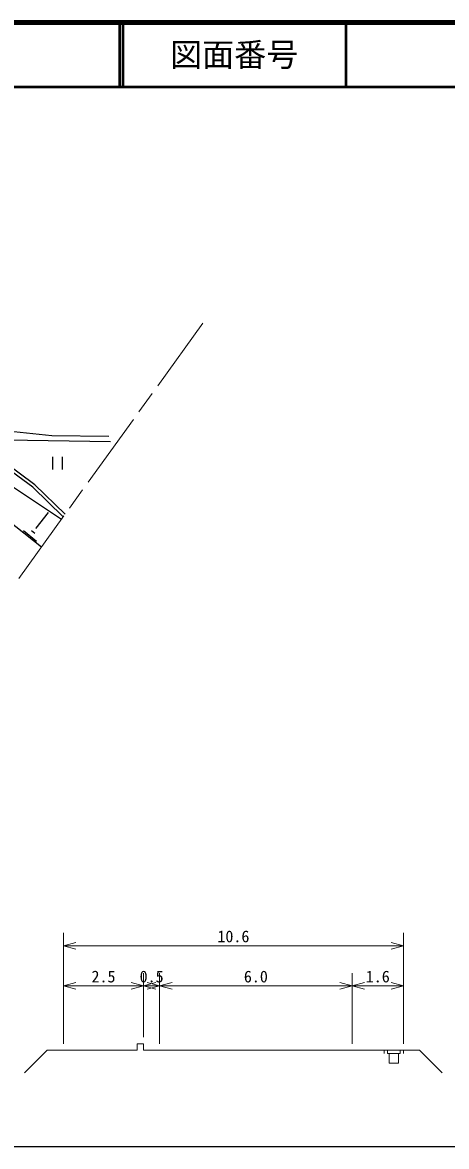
# Model space of a CAD drawing. Units: millimetres, scale not verified, with parts at other scales. Extents: x 40000 to 680000, y 20000 to 380000.
# Drawn here: x 493624 to 559718, y 205000 to 380000 of the extents above; entities that cross this region are included whole.
import ezdxf
from ezdxf.enums import TextEntityAlignment as Align

# ---------------------------------------------------------------- set-up
doc = ezdxf.new("R2010")
doc.units = ezdxf.units.MM
doc.header["$LTSCALE"] = 1000
doc.linetypes.add('CHAIN', pattern=[18.5, 12, -1.5, 3.5, -1.5])
for name, color, linetype, lineweight in [('M-BGD', 7, 'Continuous', 25), ('M-BMK', 2, 'CHAIN', 13), ('M-STR-HTXT', 7, 'Continuous', 13), ('M-TTL', 2, 'Continuous', 140), ('M-TTL-BAND', 7, 'Continuous', 25), ('M-TTL-LINE', 7, 'Continuous', 50)]:
    doc.layers.add(name, color=color, linetype=linetype, lineweight=lineweight)
doc.layers.add('M-TTL-TXT', color=7, linetype='Continuous')
doc.styles.add('ＭＳ ゴシック', font='')
doc.styles.get('ＭＳ ゴシック').set_extended_font_data('MS Gothic')

msp = doc.modelspace()

# ---------------------------------------------------------------- linework, layer by layer
at = {"layer": 'M-BGD'}
for p, q in [((491189, 315044), (507359, 314780)), ((498200, 315647), (491302, 316363)), ((507095, 315534), (498200, 315647)), ((495573, 308020), (490656, 311650)), ((498322, 312385), (498322, 310385)), ((499822, 312385), (499822, 310385)), ((488961, 309818), (499724, 302691)), ((495249, 307638), (490359, 311248)), ((500275, 303454), (495573, 308020)), ((499979, 303044), (495249, 307638)), ((496570, 298320), (489766, 303642)), ((495769, 301268), (497666, 303693)), ((495834, 301217), (495704, 301318)), ((495833, 299214), (493761, 300835)), ((495542, 300444), (495024, 300849))]:
    msp.add_line(p, q, dxfattribs=at)
at = {"layer": 'M-BMK'}
msp.add_line((521733, 333186), (487306, 285484), dxfattribs=at)
at = {"layer": 'M-STR-HTXT'}
for p, q in [((500000, 221000), (500000, 238250)), ((553000, 221000), (553000, 238250)), ((501932, 236768), (500000, 236250)), ((500000, 236250), (553000, 236250)), ((500000, 236250), (501932, 235732)), ((553000, 236250), (551068, 236768)), ((551068, 235732), (553000, 236250)), ((512500, 222000), (512500, 232000)), ((515000, 221000), (515000, 232000)), ((545000, 221000), (545000, 232000)), ((501932, 230518), (500000, 230000)), ((500000, 230000), (512500, 230000)), ((500000, 230000), (501932, 229482)), ((512500, 230000), (510568, 230518)), ((510568, 229482), (512500, 230000)), ((514432, 230518), (512500, 230000)), ((512500, 230000), (515000, 230000)), ((512500, 230000), (514432, 229482)), ((515000, 230000), (513068, 230518)), ((513068, 229482), (515000, 230000)), ((516932, 230518), (515000, 230000)), ((515000, 230000), (545000, 230000)), ((515000, 230000), (516932, 229482)), ((545000, 230000), (543068, 230518)), ((543068, 229482), (545000, 230000)), ((546932, 230518), (545000, 230000)), ((545000, 230000), (553000, 230000)), ((545000, 230000), (546932, 229482)), ((553000, 230000), (551068, 230518)), ((551068, 229482), (553000, 230000)), ((511500, 220000), (511500, 221000)), ((511500, 221000), (512500, 221000)), ((512500, 220000), (512500, 221000)), ((497500, 220000), (493964, 216464)), ((497500, 220000), (500000, 220000)), ((500000, 220000), (511500, 220000)), ((512500, 220000), (515000, 220000)), ((515000, 220000), (545000, 220000)), ((545000, 220000), (553000, 220000)), ((550000, 220000), (550000, 219500)), ((550500, 220000), (550500, 219500)), ((550500, 219500), (552500, 219500)), ((550750, 219500), (550750, 218000)), ((552250, 219500), (552250, 218000)), ((552500, 220000), (552500, 219500)), ((553000, 220000), (555500, 220000)), ((553000, 220000), (553000, 219500)), ((555500, 220000), (559036, 216464)), ((550750, 218000), (552250, 218000))]:
    msp.add_line(p, q, dxfattribs=at)
at = {"layer": 'M-TTL'}
msp.add_line((680000, 380000), (40000, 380000), dxfattribs=at)
at = {"layer": 'M-TTL-BAND'}
msp.add_line((40000, 205000), (579000, 205000), dxfattribs=at)
at = {"layer": 'M-TTL-LINE'}
for p, q in [((508747, 380000), (508747, 370000)), ((509247, 380000), (509247, 370000)), ((543997, 380000), (543997, 370000)), ((40000, 370000), (680000, 370000))]:
    msp.add_line(p, q, dxfattribs=at)

# ---------------------------------------------------------------- texts
at = {"layer": 'M-STR-HTXT', "style": 'ＭＳ ゴシック'}
for s, p in [('10.6', (526500, 236250)), ('2.5', (506250, 230000)), ('0.5', (513750, 230000)), ('6.0', (530000, 230000)), ('1.6', (549000, 230000))]:
    msp.add_text(s, height=1833, dxfattribs=at).set_placement(p, align=Align.BOTTOM_CENTER)
at = {"layer": 'M-TTL-TXT', "style": 'ＭＳ ゴシック'}
msp.add_text('図面番号', height=3666, dxfattribs=at).set_placement((526622, 375000), align=Align.MIDDLE_CENTER)

doc.saveas('drawing.dxf')
